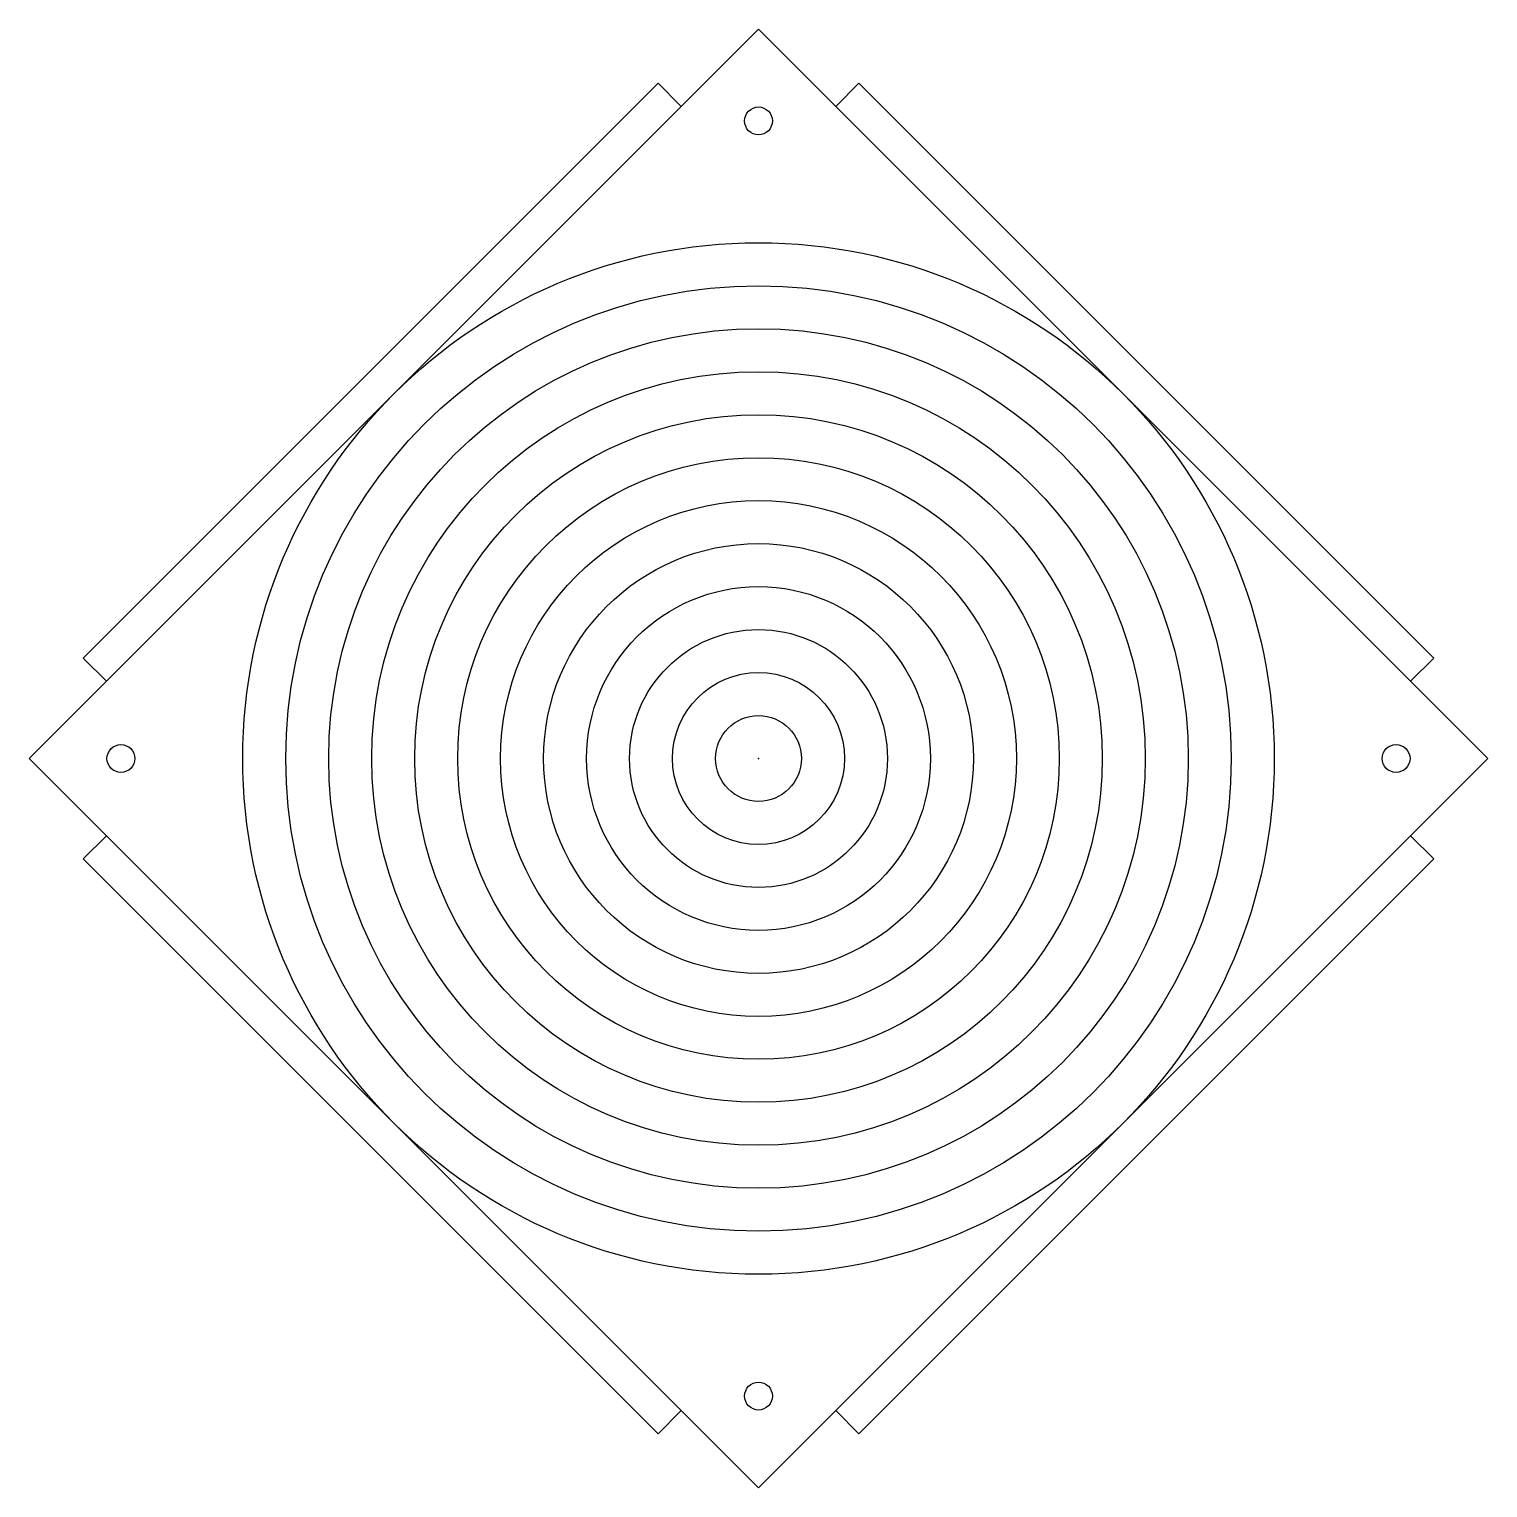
# Model space of a CAD drawing. Header units: millimetres. Extents: x -85 to 85, y -85 to 85.
import ezdxf

# ---------------------------------------------------------------- set-up
doc = ezdxf.new("R2010")
doc.units = ezdxf.units.MM
doc.layers.get('0').update_dxf_attribs({"linetype": 'CONTINUOUS'})

msp = doc.modelspace()

# ---------------------------------------------------------------- linework, layer by layer
for points in [[(-84.85, 0), (-75.87, -8.98), (-78.56, -11.67), (-11.67, -78.56), (-8.98, -75.87), (0, -84.85), (8.98, -75.87), (11.67, -78.56), (78.56, -11.67), (75.87, -8.98), (84.85, 0), (75.87, 8.98), (78.56, 11.67), (11.67, 78.56), (8.98, 75.87), (0, 84.85), (-8.98, 75.87), (-11.67, 78.56), (-78.56, 11.67), (-75.87, 8.98)], [(0, -84.85), (84.85, 0), (0, 84.85), (-84.85, 0)]]:
    msp.add_lwpolyline(points, close=True)
for centre, radius in [((0, 74.18), 1.62), ((0, 74.18), 1.62), ((0, 0), 60), ((0, 0), 55), ((0, 0), 50), ((0, 0), 45), ((0, 0), 40), ((0, 0), 35), ((0, 0), 30), ((0, 0), 25), ((0, 0), 20), ((0, 0), 15), ((0, 0), 10), ((0, 0), 5), ((-74.18, 0), 1.62), ((-74.18, 0), 1.62), ((74.18, 0), 1.62), ((74.18, 0), 1.62), ((0, -74.18), 1.62), ((0, -74.18), 1.62)]:
    msp.add_circle(centre, radius)
msp.add_point((0, 0))

doc.saveas('drawing.dxf')
